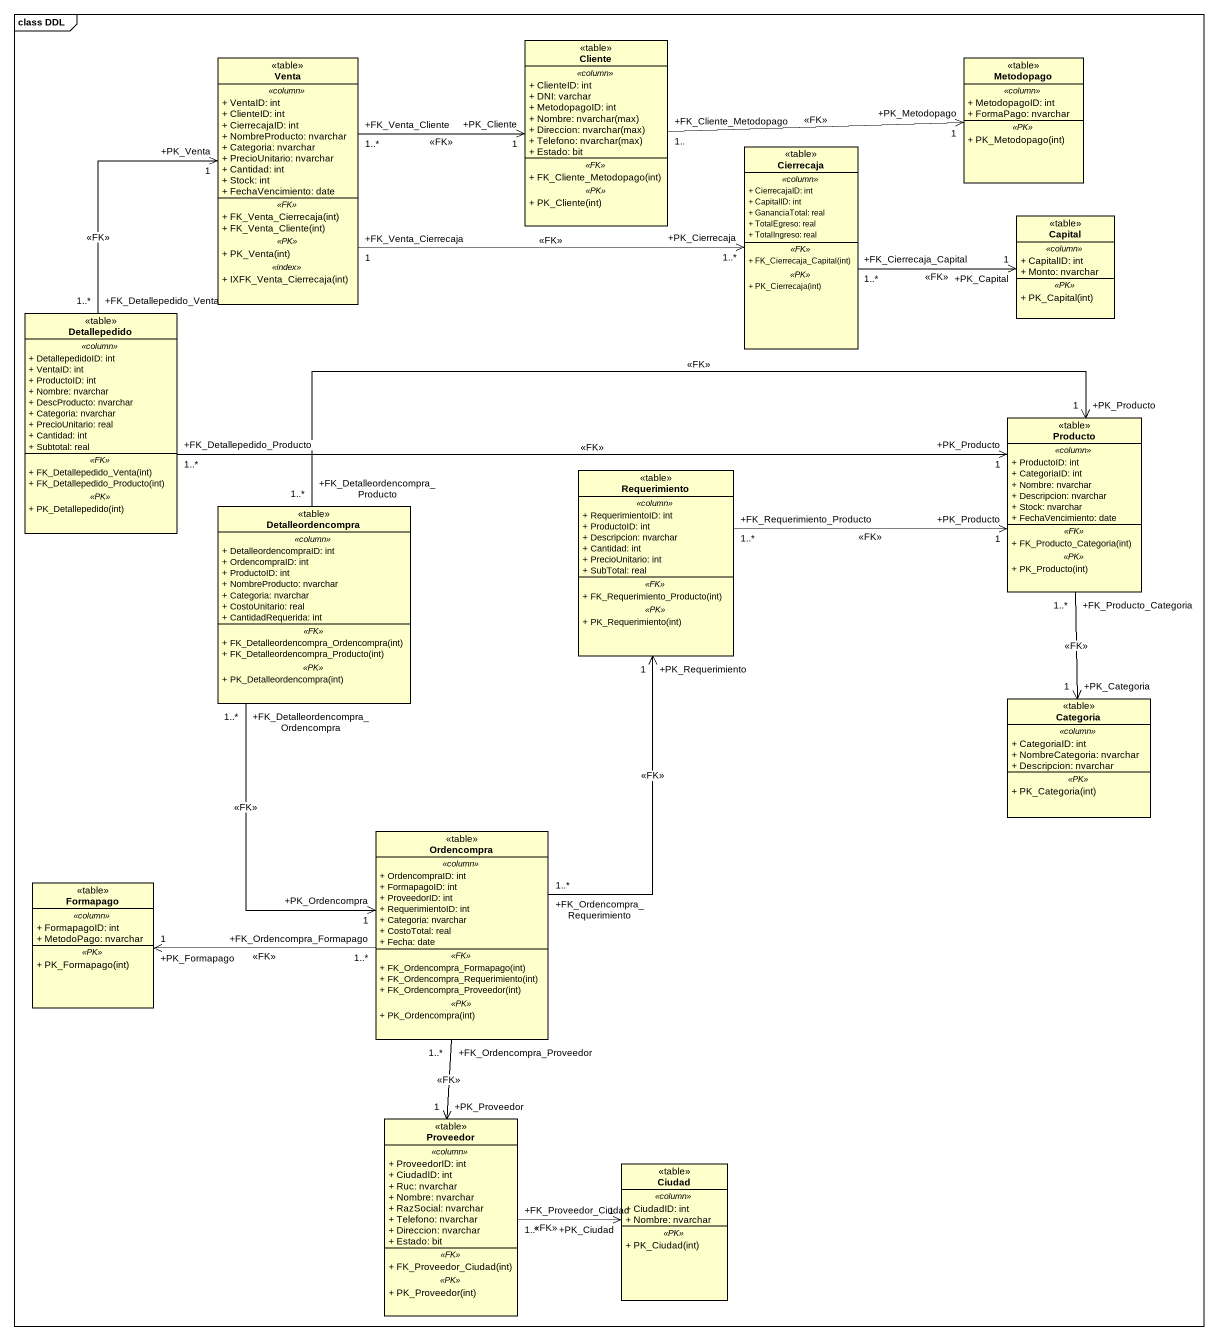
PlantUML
@startuml
mainframe class DDL
hide circle
hide empty members
skinparam classAttributeIconSize 0
class Cliente <<table>> {
  .. <<column>> ..
  + ClienteID: int
  + DNI: varchar
  + MetodopagoID: int
  {field} + Nombre: nvarchar(max)
  {field} + Direccion: nvarchar(max)
  {field} + Telefono: nvarchar(max)
  + Estado: bit
  .. <<FK>> ..
  + FK_Cliente_Metodopago(int)
  .. <<PK>> ..
  + PK_Cliente(int)
}
class Venta <<table>> {
  .. <<column>> ..
  + VentaID: int
  + ClienteID: int
  + CierrecajaID: int
  + NombreProducto: nvarchar
  + Categoria: nvarchar
  + PrecioUnitario: nvarchar
  + Cantidad: int
  + Stock: int
  + FechaVencimiento: date
  .. <<FK>> ..
  + FK_Venta_Cierrecaja(int)
  + FK_Venta_Cliente(int)
  .. <<PK>> ..
  + PK_Venta(int)
  .. <<index>> ..
  + IXFK_Venta_Cierrecaja(int)
}
class Metodopago <<table>> {
  .. <<column>> ..
  + MetodopagoID: int
  + FormaPago: nvarchar
  .. <<PK>> ..
  + PK_Metodopago(int)
}
class Cierrecaja <<table>> {
  .. <<column>> ..
  + CierrecajaID: int
  + CapitalID: int
  + GananciaTotal: real
  + TotalEgreso: real
  + TotalIngreso: real
  .. <<FK>> ..
  + FK_Cierrecaja_Capital(int)
  .. <<PK>> ..
  + PK_Cierrecaja(int)
}
class Capital <<table>> {
  .. <<column>> ..
  + CapitalID: int
  + Monto: nvarchar
  .. <<PK>> ..
  + PK_Capital(int)
}
class Detallepedido <<table>> {
  .. <<column>> ..
  + DetallepedidoID: int
  + VentaID: int
  + ProductoID: int
  + Nombre: nvarchar
  + DescProducto: nvarchar
  + Categoria: nvarchar
  + PrecioUnitario: real
  + Cantidad: int
  + Subtotal: real
  .. <<FK>> ..
  + FK_Detallepedido_Venta(int)
  + FK_Detallepedido_Producto(int)
  .. <<PK>> ..
  + PK_Detallepedido(int)
}
class Producto <<table>> {
  .. <<column>> ..
  + ProductoID: int
  + CategoriaID: int
  + Nombre: nvarchar
  + Descripcion: nvarchar
  + Stock: nvarchar
  + FechaVencimiento: date
  .. <<FK>> ..
  + FK_Producto_Categoria(int)
  .. <<PK>> ..
  + PK_Producto(int)
}
class Requerimiento <<table>> {
  .. <<column>> ..
  + RequerimientoID: int
  + ProductoID: int
  + Descripcion: nvarchar
  + Cantidad: int
  + PrecioUnitario: int
  + SubTotal: real
  .. <<FK>> ..
  + FK_Requerimiento_Producto(int)
  .. <<PK>> ..
  + PK_Requerimiento(int)
}
class Detalleordencompra <<table>> {
  .. <<column>> ..
  + DetalleordencompraID: int
  + OrdencompraID: int
  + ProductoID: int
  + NombreProducto: nvarchar
  + Categoria: nvarchar
  + CostoUnitario: real
  + CantidadRequerida: int
  .. <<FK>> ..
  + FK_Detalleordencompra_Ordencompra(int)
  + FK_Detalleordencompra_Producto(int)
  .. <<PK>> ..
  + PK_Detalleordencompra(int)
}
class Categoria <<table>> {
  .. <<column>> ..
  + CategoriaID: int
  + NombreCategoria: nvarchar
  + Descripcion: nvarchar
  .. <<PK>> ..
  + PK_Categoria(int)
}
class Ordencompra <<table>> {
  .. <<column>> ..
  + OrdencompraID: int
  + FormapagoID: int
  + ProveedorID: int
  + RequerimientoID: int
  + Categoria: nvarchar
  + CostoTotal: real
  + Fecha: date
  .. <<FK>> ..
  + FK_Ordencompra_Formapago(int)
  + FK_Ordencompra_Requerimiento(int)
  + FK_Ordencompra_Proveedor(int)
  .. <<PK>> ..
  + PK_Ordencompra(int)
}
class Formapago <<table>> {
  .. <<column>> ..
  + FormapagoID: int
  + MetodoPago: nvarchar
  .. <<PK>> ..
  + PK_Formapago(int)
}
class Proveedor <<table>> {
  .. <<column>> ..
  + ProveedorID: int
  + CiudadID: int
  + Ruc: nvarchar
  + Nombre: nvarchar
  + RazSocial: nvarchar
  + Telefono: nvarchar
  + Direccion: nvarchar
  + Estado: bit
  .. <<FK>> ..
  + FK_Proveedor_Ciudad(int)
  .. <<PK>> ..
  + PK_Proveedor(int)
}
class Ciudad <<table>> {
  .. <<column>> ..
  + CiudadID: int
  + Nombre: nvarchar
  .. <<PK>> ..
  + PK_Ciudad(int)
}
Cliente "+FK_Cliente_Metodopago\n1.." -right-> "+PK_Metodopago\n1" Metodopago : <<FK>>
Venta "+FK_Venta_Cliente\n1..*" -right-> "+PK_Cliente\n1" Cliente : <<FK>>
Venta "+FK_Venta_Cierrecaja\n1" -right-> "+PK_Cierrecaja\n1..*" Cierrecaja : <<FK>>
Cierrecaja "+FK_Cierrecaja_Capital\n1..*" -right-> "+PK_Capital\n1" Capital : <<FK>>
Detallepedido "+FK_Detallepedido_Venta\n1..*" -up-> "+PK_Venta\n1" Venta : <<FK>>
Detallepedido "+FK_Detallepedido_Producto\n1..*" -right-> "+PK_Producto\n1" Producto : <<FK>>
Producto "+FK_Producto_Categoria\n1..*" --> "+PK_Categoria\n1" Categoria : <<FK>>
Requerimiento "+FK_Requerimiento_Producto\n1..*" -right-> "+PK_Producto\n1" Producto : <<FK>>
Detalleordencompra "+FK_Detalleordencompra_Producto\n1..*" -right-> "+PK_Producto\n1" Producto : <<FK>>
Detalleordencompra "+FK_Detalleordencompra_Ordencompra\n1..*" --> "+PK_Ordencompra\n1" Ordencompra : <<FK>>
Ordencompra "+FK_Ordencompra_Requerimiento\n1..*" -up-> "+PK_Requerimiento\n1" Requerimiento : <<FK>>
Ordencompra "+FK_Ordencompra_Formapago\n1..*" -left-> "+PK_Formapago\n1" Formapago : <<FK>>
Ordencompra "+FK_Ordencompra_Proveedor\n1..*" --> "+PK_Proveedor\n1" Proveedor : <<FK>>
Proveedor "+FK_Proveedor_Ciudad\n1..*" -right-> "+PK_Ciudad\n1" Ciudad : <<FK>>
@enduml
